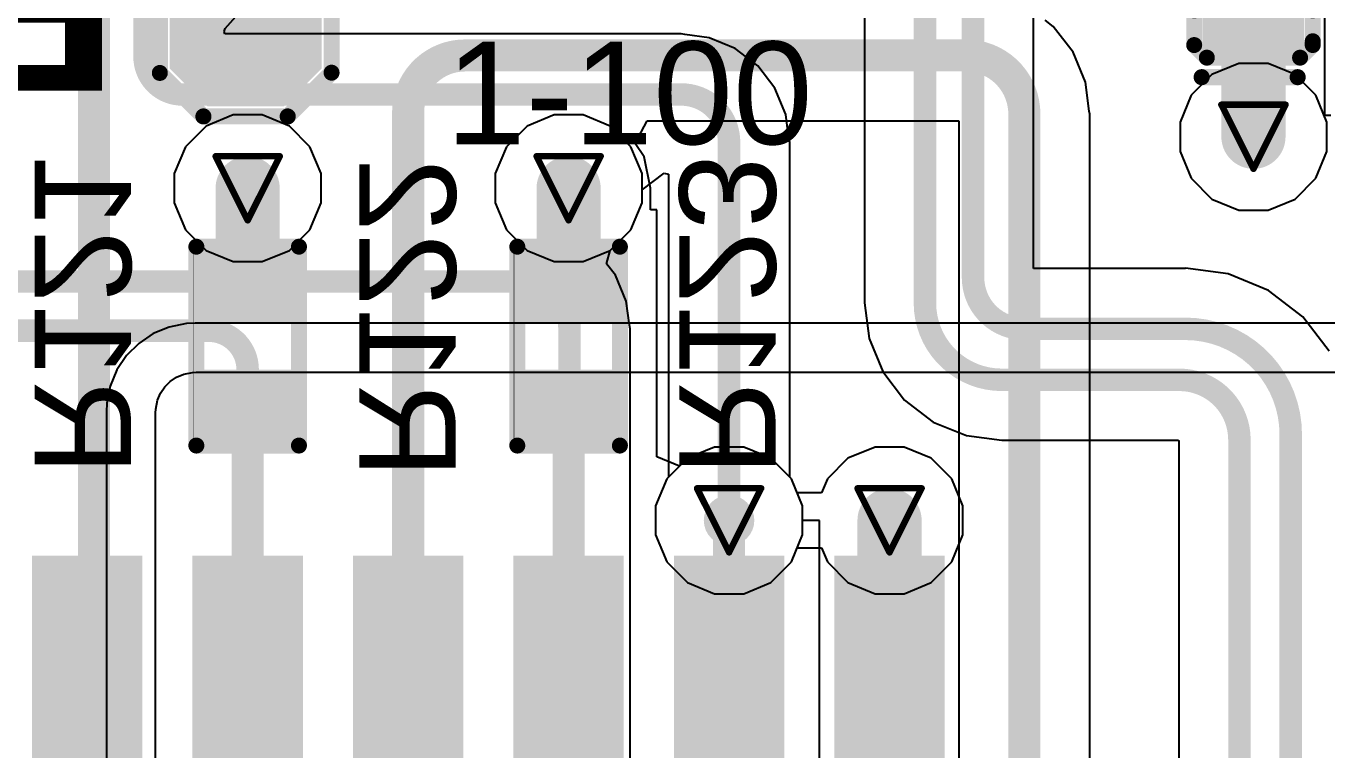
# Model space of a CAD drawing. Header units: inches. Extents: x -5 to 234, y -4 to 104.
# Drawn here: x 65.96 to 76.26, y 24.68 to 30.41 of the extents above; entities that cross this region are included whole.
import ezdxf

# ---------------------------------------------------------------- set-up
doc = ezdxf.new("R2010")
doc.units = ezdxf.units.IN
for name, color, linetype in [('Bottom Layer', 5, 'Continuous'), ('Bottom Overlay', 54, 'Continuous'), ('Bottom Paste', 16, 'Continuous'), ('Bottom Solder', 6, 'Continuous'), ('Drill Drawing', 1, 'Continuous'), ('GND', 16, 'Continuous'), ('POWER', 76, 'Continuous'), ('Top Layer', 1, 'Continuous'), ('Top Overlay', 2, 'Continuous'), ('Via Holes', 16, 'Continuous')]:
    doc.layers.add(name, color=color, linetype=linetype)
doc.styles.add('Arial', font='', dxfattribs={"height": 0.2})
doc.styles.add('Arial Black_Bold', font='', dxfattribs={"height": 0.2})
doc.styles.get('Arial').set_extended_font_data('Arial')
doc.styles.get('Arial Black_Bold').set_extended_font_data('Arial Black', bold=True)

# ---------------------------------------------------------------- blocks, each defined once
blk = doc.blocks.new('DFN1006_2L__B__D____________B_7')
at = {"layer": 'Bottom Layer'}
for points in [[(-0.525, 0.35), (-0.125, 0.35), (-0.125, -0.35), (-0.525, -0.35)], [(0.125, 0.35), (0.525, 0.35), (0.525, -0.35), (0.125, -0.35)]]:
    blk.add_hatch(color=5, dxfattribs=at).paths.add_polyline_path(points)
at = {"layer": 'Bottom Paste'}
for points in [[(-0.525, 0.35), (-0.125, 0.35), (-0.125, -0.35), (-0.525, -0.35)], [(0.125, 0.35), (0.525, 0.35), (0.525, -0.35), (0.125, -0.35)]]:
    blk.add_hatch(color=16, dxfattribs=at).paths.add_polyline_path(points)
at = {"layer": 'Bottom Solder'}
for points in [[(-0.576, 0.401), (-0.074, 0.401), (-0.074, -0.401), (-0.576, -0.401)], [(0.074, 0.401), (0.576, 0.401), (0.576, -0.401), (0.074, -0.401)]]:
    blk.add_hatch(color=6, dxfattribs=at).paths.add_polyline_path(points)
at = {"layer": 'Bottom Overlay', "const_width": 0.127}
for points in [[(-0.528, 0.469), (-0.628, 0.369)], [(-0.528, 0.469), (-0.254, 0.469)], [(0.254, 0.469), (0.528, 0.469)], [(0.528, 0.469), (0.628, 0.369)], [(-0.783, 0.41), (-0.783, -0.35)], [(-0.628, 0.369), (-0.628, -0.369)], [(0.628, 0.369), (0.628, -0.369)], [(0.783, 0.41), (0.783, -0.35)], [(-0.628, -0.369), (-0.528, -0.469)], [(0.628, -0.369), (0.528, -0.469)], [(-0.528, -0.469), (-0.498, -0.469)], [(-0.498, -0.469), (-0.254, -0.469)], [(0.254, -0.469), (0.498, -0.469)], [(0.498, -0.469), (0.528, -0.469)]]:
    blk.add_lwpolyline(points, dxfattribs=at)
at = {"layer": 'Bottom Overlay', "const_width": 0.0635}
for points in [[(-0.56, 0.469, 1), (-0.497, 0.469, 1)], [(-0.56, 0.469, 1), (-0.497, 0.469, 1)], [(-0.286, 0.469, 1), (-0.222, 0.469, 1)], [(0.222, 0.469, 1), (0.286, 0.469, 1)], [(0.497, 0.469, 1), (0.56, 0.469, 1)], [(0.497, 0.469, 1), (0.56, 0.469, 1)], [(-0.815, 0.41, 1), (-0.751, 0.41, 1)], [(-0.66, 0.369, 1), (-0.597, 0.369, 1)], [(-0.66, 0.369, 1), (-0.597, 0.369, 1)], [(0.597, 0.369, 1), (0.66, 0.369, 1)], [(0.597, 0.369, 1), (0.66, 0.369, 1)], [(0.751, 0.41, 1), (0.815, 0.41, 1)], [(-0.815, -0.35, 1), (-0.751, -0.35, 1)], [(-0.66, -0.369, 1), (-0.597, -0.369, 1)], [(-0.66, -0.369, 1), (-0.597, -0.369, 1)], [(0.597, -0.369, 1), (0.66, -0.369, 1)], [(0.597, -0.369, 1), (0.66, -0.369, 1)], [(0.751, -0.35, 1), (0.815, -0.35, 1)], [(-0.56, -0.469, 1), (-0.497, -0.469, 1)], [(-0.56, -0.469, 1), (-0.497, -0.469, 1)], [(-0.53, -0.469, 1), (-0.467, -0.469, 1)], [(-0.53, -0.469, 1), (-0.467, -0.469, 1)], [(-0.286, -0.469, 1), (-0.222, -0.469, 1)], [(0.222, -0.469, 1), (0.286, -0.469, 1)], [(0.467, -0.469, 1), (0.53, -0.469, 1)], [(0.467, -0.469, 1), (0.53, -0.469, 1)], [(0.497, -0.469, 1), (0.56, -0.469, 1)], [(0.497, -0.469, 1), (0.56, -0.469, 1)]]:
    blk.add_lwpolyline(points, format="xyb", close=True, dxfattribs=at)
blk = doc.blocks.new('SOIC_14_B_12')
at = {"layer": 'Bottom Layer'}
for points in [[(-1.89, 4.145), (-1.89, 3.475), (-3.51, 3.475), (-3.51, 4.145)], [(3.51, 4.145), (3.51, 3.475), (1.89, 3.475), (1.89, 4.145)], [(-1.89, 2.875), (-1.89, 2.205), (-3.51, 2.205), (-3.51, 2.875)], [(3.51, 2.875), (3.51, 2.205), (1.89, 2.205), (1.89, 2.875)], [(-1.89, 1.605), (-1.89, 0.935), (-3.51, 0.935), (-3.51, 1.605)], [(3.51, 1.605), (3.51, 0.935), (1.89, 0.935), (1.89, 1.605)], [(-1.89, 0.335), (-1.89, -0.335), (-3.51, -0.335), (-3.51, 0.335)], [(3.51, 0.335), (3.51, -0.335), (1.89, -0.335), (1.89, 0.335)], [(-1.89, -0.935), (-1.89, -1.605), (-3.51, -1.605), (-3.51, -0.935)], [(3.51, -0.935), (3.51, -1.605), (1.89, -1.605), (1.89, -0.935)], [(-1.89, -2.205), (-1.89, -2.875), (-3.51, -2.875), (-3.51, -2.205)], [(3.51, -2.205), (3.51, -2.875), (1.89, -2.875), (1.89, -2.205)], [(-1.89, -3.475), (-1.89, -4.145), (-3.51, -4.145), (-3.51, -3.475)], [(3.51, -3.475), (3.51, -4.145), (1.89, -4.145), (1.89, -3.475)]]:
    blk.add_hatch(color=5, dxfattribs=at).paths.add_polyline_path(points)
at = {"layer": 'Bottom Overlay'}
blk.add_hatch(color=54, dxfattribs=at).paths.add_polyline_path([(-1.787, -4.216), (-1.431, -4.216), (-1.431, -3.404), (-1.787, -3.404)])
at = {"layer": 'Bottom Paste'}
for points in [[(-1.89, 4.145), (-1.89, 3.475), (-3.51, 3.475), (-3.51, 4.145)], [(3.51, 4.145), (3.51, 3.475), (1.89, 3.475), (1.89, 4.145)], [(-1.89, 2.875), (-1.89, 2.205), (-3.51, 2.205), (-3.51, 2.875)], [(3.51, 2.875), (3.51, 2.205), (1.89, 2.205), (1.89, 2.875)], [(-1.89, 1.605), (-1.89, 0.935), (-3.51, 0.935), (-3.51, 1.605)], [(3.51, 1.605), (3.51, 0.935), (1.89, 0.935), (1.89, 1.605)], [(-1.89, 0.335), (-1.89, -0.335), (-3.51, -0.335), (-3.51, 0.335)], [(3.51, 0.335), (3.51, -0.335), (1.89, -0.335), (1.89, 0.335)], [(-1.89, -0.935), (-1.89, -1.605), (-3.51, -1.605), (-3.51, -0.935)], [(3.51, -0.935), (3.51, -1.605), (1.89, -1.605), (1.89, -0.935)], [(-1.89, -2.205), (-1.89, -2.875), (-3.51, -2.875), (-3.51, -2.205)], [(3.51, -2.205), (3.51, -2.875), (1.89, -2.875), (1.89, -2.205)], [(-1.89, -3.475), (-1.89, -4.145), (-3.51, -4.145), (-3.51, -3.475)], [(3.51, -3.475), (3.51, -4.145), (1.89, -4.145), (1.89, -3.475)]]:
    blk.add_hatch(color=16, dxfattribs=at).paths.add_polyline_path(points)
at = {"layer": 'Bottom Solder'}
for points in [[(-1.788, 4.247), (-1.788, 3.373), (-3.612, 3.373), (-3.612, 4.247)], [(3.612, 4.247), (3.612, 3.373), (1.788, 3.373), (1.788, 4.247)], [(-1.788, 2.977), (-1.788, 2.103), (-3.612, 2.103), (-3.612, 2.977)], [(3.612, 2.977), (3.612, 2.103), (1.788, 2.103), (1.788, 2.977)], [(-1.788, 1.707), (-1.788, 0.833), (-3.612, 0.833), (-3.612, 1.707)], [(3.612, 1.707), (3.612, 0.833), (1.788, 0.833), (1.788, 1.707)], [(-1.788, 0.437), (-1.788, -0.437), (-3.612, -0.437), (-3.612, 0.437)], [(3.612, 0.437), (3.612, -0.437), (1.788, -0.437), (1.788, 0.437)], [(-1.788, -0.833), (-1.788, -1.707), (-3.612, -1.707), (-3.612, -0.833)], [(3.612, -0.833), (3.612, -1.707), (1.788, -1.707), (1.788, -0.833)], [(-1.788, -2.103), (-1.788, -2.977), (-3.612, -2.977), (-3.612, -2.103)], [(3.612, -2.103), (3.612, -2.977), (1.788, -2.977), (1.788, -2.103)], [(-1.788, -3.373), (-1.788, -4.247), (-3.612, -4.247), (-3.612, -3.373)], [(3.612, -3.373), (3.612, -4.247), (1.788, -4.247), (1.788, -3.373)]]:
    blk.add_hatch(color=6, dxfattribs=at).paths.add_polyline_path(points)
at = {"layer": 'Bottom Overlay', "const_width": 0.127}
for points in [[(1.88, 4.369), (-1.803, 4.369)], [(-3.845, -3.962), (-3.845, -3.708)], [(-3.718, -3.835), (-3.845, -3.708)], [(-3.845, -3.962), (-3.718, -3.835)], [(1.88, -4.369), (-1.803, -4.369)]]:
    blk.add_lwpolyline(points, dxfattribs=at)
at = {"layer": 'Bottom Overlay', "const_width": 0.0635}
for points in [[(-1.835, 4.369, 1), (-1.772, 4.369, 1)], [(1.848, 4.369, 1), (1.911, 4.369, 1)], [(-3.877, -3.708, 1), (-3.813, -3.708, 1)], [(-3.877, -3.708, 1), (-3.813, -3.708, 1)], [(-3.75, -3.835, 1), (-3.686, -3.835, 1)], [(-3.75, -3.835, 1), (-3.686, -3.835, 1)], [(-3.877, -3.962, 1), (-3.813, -3.962, 1)], [(-3.877, -3.962, 1), (-3.813, -3.962, 1)], [(-1.835, -4.369, 1), (-1.772, -4.369, 1)], [(1.848, -4.369, 1), (1.911, -4.369, 1)]]:
    blk.add_lwpolyline(points, format="xyb", close=True, dxfattribs=at)
blk = doc.blocks.new('R___0402_B_27')
at = {"layer": 'Bottom Layer'}
for points in [[(-0.241, 0.318), (-0.241, -0.318), (-0.699, -0.318), (-0.699, 0.318)], [(0.699, 0.318), (0.699, -0.318), (0.241, -0.318), (0.241, 0.318)]]:
    blk.add_hatch(color=5, dxfattribs=at).paths.add_polyline_path(points)
at = {"layer": 'Bottom Paste'}
for points in [[(-0.241, 0.318), (-0.241, -0.318), (-0.699, -0.318), (-0.699, 0.318)], [(0.699, 0.318), (0.699, -0.318), (0.241, -0.318), (0.241, 0.318)]]:
    blk.add_hatch(color=16, dxfattribs=at).paths.add_polyline_path(points)
at = {"layer": 'Bottom Solder'}
for points in [[(-0.186, 0.373), (-0.186, -0.373), (-0.754, -0.373), (-0.754, 0.373)], [(0.754, 0.373), (0.754, -0.373), (0.186, -0.373), (0.186, 0.373)]]:
    blk.add_hatch(color=6, dxfattribs=at).paths.add_polyline_path(points)
at = {"layer": 'Bottom Overlay'}
for points, const_width in [([(-0.787, 0.406), (0.787, 0.406)], 0.127), ([(-0.787, 0.406), (-0.787, -0.406)], 0.127), ([(-0.813, 0.432), (0.813, 0.432)], 0.00323), ([(0.787, 0.406), (0.787, -0.406)], 0.127), ([(-0.787, -0.406), (0.787, -0.406)], 0.127)]:
    blk.add_lwpolyline(points, dxfattribs=dict(at, const_width=const_width))
for points, const_width in [([(-0.819, 0.406, 1), (-0.756, 0.406, 1)], 0.0635), ([(-0.819, 0.406, 1), (-0.756, 0.406, 1)], 0.0635), ([(-0.814, 0.432, 1), (-0.812, 0.432, 1)], 0.00161), ([(0.756, 0.406, 1), (0.819, 0.406, 1)], 0.0635), ([(0.756, 0.406, 1), (0.819, 0.406, 1)], 0.0635), ([(0.812, 0.432, 1), (0.814, 0.432, 1)], 0.00161), ([(-0.819, -0.406, 1), (-0.756, -0.406, 1)], 0.0635), ([(-0.819, -0.406, 1), (-0.756, -0.406, 1)], 0.0635), ([(0.756, -0.406, 1), (0.819, -0.406, 1)], 0.0635), ([(0.756, -0.406, 1), (0.819, -0.406, 1)], 0.0635)]:
    blk.add_lwpolyline(points, format="xyb", close=True, dxfattribs=dict(at, const_width=const_width))
blk = doc.blocks.new('R___0402_B_28')
at = {"layer": 'Bottom Layer'}
for points in [[(-0.241, 0.318), (-0.241, -0.318), (-0.699, -0.318), (-0.699, 0.318)], [(0.699, 0.318), (0.699, -0.318), (0.241, -0.318), (0.241, 0.318)]]:
    blk.add_hatch(color=5, dxfattribs=at).paths.add_polyline_path(points)
at = {"layer": 'Bottom Paste'}
for points in [[(-0.241, 0.318), (-0.241, -0.318), (-0.699, -0.318), (-0.699, 0.318)], [(0.699, 0.318), (0.699, -0.318), (0.241, -0.318), (0.241, 0.318)]]:
    blk.add_hatch(color=16, dxfattribs=at).paths.add_polyline_path(points)
at = {"layer": 'Bottom Solder'}
for points in [[(-0.186, 0.373), (-0.186, -0.373), (-0.754, -0.373), (-0.754, 0.373)], [(0.754, 0.373), (0.754, -0.373), (0.186, -0.373), (0.186, 0.373)]]:
    blk.add_hatch(color=6, dxfattribs=at).paths.add_polyline_path(points)
at = {"layer": 'Bottom Overlay'}
for points, const_width in [([(-0.787, 0.406), (0.787, 0.406)], 0.127), ([(-0.787, 0.406), (-0.787, -0.406)], 0.127), ([(-0.813, 0.432), (0.813, 0.432)], 0.00323), ([(0.787, 0.406), (0.787, -0.406)], 0.127), ([(-0.787, -0.406), (0.787, -0.406)], 0.127)]:
    blk.add_lwpolyline(points, dxfattribs=dict(at, const_width=const_width))
for points, const_width in [([(-0.819, 0.406, 1), (-0.756, 0.406, 1)], 0.0635), ([(-0.819, 0.406, 1), (-0.756, 0.406, 1)], 0.0635), ([(-0.814, 0.432, 1), (-0.812, 0.432, 1)], 0.00161), ([(0.756, 0.406, 1), (0.819, 0.406, 1)], 0.0635), ([(0.756, 0.406, 1), (0.819, 0.406, 1)], 0.0635), ([(0.812, 0.432, 1), (0.814, 0.432, 1)], 0.00161), ([(-0.819, -0.406, 1), (-0.756, -0.406, 1)], 0.0635), ([(-0.819, -0.406, 1), (-0.756, -0.406, 1)], 0.0635), ([(0.756, -0.406, 1), (0.819, -0.406, 1)], 0.0635), ([(0.756, -0.406, 1), (0.819, -0.406, 1)], 0.0635)]:
    blk.add_lwpolyline(points, format="xyb", close=True, dxfattribs=dict(at, const_width=const_width))
blk = doc.blocks.new('T____________0_5___B_73')
at = {"layer": 'Bottom Layer'}
blk.add_hatch(color=5, dxfattribs=at).paths.add_polyline_path([(0.25, 0.5), (-0.25, 0.5), (-0.5, 0.25), (-0.5, -0.25), (-0.25, -0.5), (0.25, -0.5), (0.5, -0.25), (0.5, 0.25)])
at = {"layer": 'Bottom Paste'}
blk.add_hatch(color=16, dxfattribs=at).paths.add_polyline_path([(0.25, 0.5), (-0.25, 0.5), (-0.5, 0.25), (-0.5, -0.25), (-0.25, -0.5), (0.25, -0.5), (0.5, -0.25), (0.5, 0.25)])
at = {"layer": 'Bottom Solder'}
blk.add_hatch(color=6, dxfattribs=at).paths.add_polyline_path([(0.301, 0.602), (-0.301, 0.602), (-0.602, 0.301), (-0.602, -0.301), (-0.301, -0.602), (0.301, -0.602), (0.602, -0.301), (0.602, 0.301)])
at = {"layer": 'Bottom Overlay', "const_width": 0.127}
for points in [[(-0.337, 0.679), (-0.682, 0.334)], [(-0.337, 0.679), (0.335, 0.679)], [(0.335, 0.679), (0.684, 0.33)], [(-0.682, 0.334), (-0.682, -0.333)], [(0.684, 0.33), (0.684, -0.332)], [(-0.682, -0.333), (-0.336, -0.68)], [(0.684, -0.332), (0.336, -0.68)], [(-0.336, -0.68), (0.336, -0.68)]]:
    blk.add_lwpolyline(points, dxfattribs=at)
at = {"layer": 'Bottom Overlay', "const_width": 0.0635}
for points in [[(-0.369, 0.679, 1), (-0.306, 0.679, 1)], [(-0.369, 0.679, 1), (-0.306, 0.679, 1)], [(0.303, 0.679, 1), (0.367, 0.679, 1)], [(0.303, 0.679, 1), (0.367, 0.679, 1)], [(-0.714, 0.334, 1), (-0.65, 0.334, 1)], [(-0.714, 0.334, 1), (-0.65, 0.334, 1)], [(0.652, 0.33, 1), (0.715, 0.33, 1)], [(0.652, 0.33, 1), (0.715, 0.33, 1)], [(-0.714, -0.333, 1), (-0.65, -0.333, 1)], [(-0.714, -0.333, 1), (-0.65, -0.333, 1)], [(0.652, -0.332, 1), (0.715, -0.332, 1)], [(0.652, -0.332, 1), (0.715, -0.332, 1)], [(-0.367, -0.68, 1), (-0.304, -0.68, 1)], [(-0.367, -0.68, 1), (-0.304, -0.68, 1)], [(0.305, -0.68, 1), (0.368, -0.68, 1)], [(0.305, -0.68, 1), (0.368, -0.68, 1)]]:
    blk.add_lwpolyline(points, format="xyb", close=True, dxfattribs=at)

msp = doc.modelspace()

# ---------------------------------------------------------------- hatches: boundary and pattern name
at = {"layer": 'Bottom Layer'}
h = msp.add_hatch(color=5, dxfattribs=at)
edge = h.paths.add_edge_path()
edge.add_arc((75.676, 29.535), 0.2, 0, 360)
h = msp.add_hatch(color=5, dxfattribs=at)
edge = h.paths.add_edge_path()
edge.add_arc((67.716, 29.127), 0.2, 0, 360)
h = msp.add_hatch(color=5, dxfattribs=at)
edge = h.paths.add_edge_path()
edge.add_arc((70.256, 29.127), 0.2, 0, 360)
h = msp.add_hatch(color=5, dxfattribs=at)
edge = h.paths.add_edge_path()
edge.add_arc((71.526, 26.497), 0.2, 0, 360)
h = msp.add_hatch(color=5, dxfattribs=at)
edge = h.paths.add_edge_path()
edge.add_arc((72.796, 26.497), 0.2, 0, 360)
at = {"layer": 'GND'}
h = msp.add_hatch(color=16, dxfattribs=at)
edge = h.paths.add_edge_path()
edge.add_arc((75.676, 29.535), 0.2, 0, 360)
h = msp.add_hatch(color=16, dxfattribs=at)
edge = h.paths.add_edge_path()
edge.add_arc((67.716, 29.127), 0.2, 0, 360)
h = msp.add_hatch(color=16, dxfattribs=at)
edge = h.paths.add_edge_path()
edge.add_arc((70.256, 29.127), 0.2, 0, 360)
h = msp.add_hatch(color=16, dxfattribs=at)
edge = h.paths.add_edge_path()
edge.add_arc((71.526, 26.497), 0.2, 0, 360)
h = msp.add_hatch(color=16, dxfattribs=at)
edge = h.paths.add_edge_path()
edge.add_arc((72.796, 26.497), 0.2, 0, 360)
at = {"layer": 'POWER'}
h = msp.add_hatch(color=76, dxfattribs=at)
edge = h.paths.add_edge_path()
edge.add_arc((75.676, 29.535), 0.2, 0, 360)
h = msp.add_hatch(color=76, dxfattribs=at)
edge = h.paths.add_edge_path()
edge.add_arc((67.716, 29.127), 0.2, 0, 360)
h = msp.add_hatch(color=76, dxfattribs=at)
edge = h.paths.add_edge_path()
edge.add_arc((70.256, 29.127), 0.2, 0, 360)
h = msp.add_hatch(color=76, dxfattribs=at)
edge = h.paths.add_edge_path()
edge.add_arc((71.526, 26.497), 0.2, 0, 360)
h = msp.add_hatch(color=76, dxfattribs=at)
edge = h.paths.add_edge_path()
edge.add_arc((72.796, 26.497), 0.2, 0, 360)
at = {"layer": 'Top Layer'}
h = msp.add_hatch(color=1, dxfattribs=at)
edge = h.paths.add_edge_path()
edge.add_arc((75.676, 29.535), 0.2, 0, 360)
h = msp.add_hatch(color=1, dxfattribs=at)
edge = h.paths.add_edge_path()
edge.add_arc((67.716, 29.127), 0.2, 0, 360)
h = msp.add_hatch(color=1, dxfattribs=at)
edge = h.paths.add_edge_path()
edge.add_arc((70.256, 29.127), 0.2, 0, 360)
h = msp.add_hatch(color=1, dxfattribs=at)
edge = h.paths.add_edge_path()
edge.add_arc((71.526, 26.497), 0.2, 0, 360)
h = msp.add_hatch(color=1, dxfattribs=at)
edge = h.paths.add_edge_path()
edge.add_arc((72.796, 26.497), 0.2, 0, 360)
at = {"layer": 'Via Holes'}
h = msp.add_hatch(color=7, dxfattribs=at)
edge = h.paths.add_edge_path()
edge.add_arc((75.676, 29.535), 0.1, 0, 360)
h = msp.add_hatch(color=7, dxfattribs=at)
edge = h.paths.add_edge_path()
edge.add_arc((67.716, 29.127), 0.1, 0, 360)
h = msp.add_hatch(color=7, dxfattribs=at)
edge = h.paths.add_edge_path()
edge.add_arc((70.256, 29.127), 0.1, 0, 360)
h = msp.add_hatch(color=7, dxfattribs=at)
edge = h.paths.add_edge_path()
edge.add_arc((71.526, 26.497), 0.1, 0, 360)
h = msp.add_hatch(color=7, dxfattribs=at)
edge = h.paths.add_edge_path()
edge.add_arc((72.796, 26.497), 0.1, 0, 360)

# ---------------------------------------------------------------- linework, layer by layer
at = {"layer": 'Bottom Layer'}
for p, q in [((76.238, 30.534), (76.238, 29.706)), ((74.092, 30.408), (74.027, 30.458)), ((74.248, 30.205), (74.092, 30.408)), ((74.346, 29.968), (74.248, 30.205)), ((74.377, 29.738), (74.346, 29.968)), ((70.782, 29.483), (70.877, 29.661)), ((70.877, 29.661), (73.345, 29.661)), ((73.345, 29.661), (73.345, 24.068)), ((74.381, 29.714), (74.377, 29.738)), ((74.381, 24.068), (74.381, 29.714)), ((76.238, 29.706), (76.289, 29.706)), ((70.855, 29.375), (70.782, 29.483)), ((70.904, 29.127), (70.855, 29.375)), ((70.904, 28.956), (70.904, 29.127)), ((70.955, 28.956), (70.904, 28.956)), ((70.955, 27.737), (70.955, 28.956)), ((70.955, 26.999), (70.955, 27.737)), ((71.133, 26.925), (70.955, 26.999)), ((71.197, 26.99), (71.133, 26.925)), ((71.411, 27.078), (71.197, 26.99)), ((71.642, 27.078), (71.411, 27.078)), ((71.856, 26.99), (71.642, 27.078)), ((72.019, 26.826), (71.856, 26.99)), ((72.107, 26.613), (72.019, 26.826)), ((72.107, 26.497), (72.107, 26.613)), ((72.242, 26.497), (72.107, 26.497)), ((72.242, 24.115), (72.242, 26.497))]:
    msp.add_line(p, q, dxfattribs=at)
for points, const_width in [([(66.5, 25.36), (66.5, 32.639)], 0.254), ([(67.7, 30.378), (67.7, 31.115)], 0.508), ([(75.676, 29.535), (75.676, 30.394)], 0.508), ([(69.436, 30.179), (73.399, 30.179)], 0.254), ([(68.986, 25.306), (68.986, 29.729)], 0.254), ([(73.863, 23.8), (73.863, 29.714)], 0.254), ([(67.716, 28.418), (67.716, 29.127)], 0.508), ([(70.256, 28.418), (70.256, 29.127)], 0.508), ([(67.716, 25.306), (67.716, 27.407)], 0.254), ([(70.256, 25.306), (70.256, 27.407)], 0.254), ([(72.796, 25.306), (72.796, 26.497)], 0.508), ([(71.526, 25.306), (71.526, 26.497)], 0.254), ([(67.716, 23.666), (67.716, 25.306)], 0.254), ([(70.256, 23.186), (70.256, 25.306)], 0.254)]:
    msp.add_lwpolyline(points, dxfattribs=dict(at, const_width=const_width))
for points, const_width in [([(67.573, 30.378, 1), (67.827, 30.378, 1)], 0.254), ([(75.549, 30.394, 1), (75.803, 30.394, 1)], 0.254), ([(69.373, 30.179, 1), (69.5, 30.179, 1)], 0.127), ([(69.373, 30.179, 1), (69.5, 30.179, 1)], 0.127), ([(73.335, 30.179, 1), (73.462, 30.179, 1)], 0.127), ([(73.335, 30.179, 1), (73.462, 30.179, 1)], 0.127), ([(68.923, 29.729, 1), (69.05, 29.729, 1)], 0.127), ([(68.923, 29.729, 1), (69.05, 29.729, 1)], 0.127), ([(73.8, 29.714, 1), (73.927, 29.714, 1)], 0.127), ([(73.8, 29.714, 1), (73.927, 29.714, 1)], 0.127), ([(75.549, 29.535, 1), (75.803, 29.535, 1)], 0.254), ([(67.589, 29.127, 1), (67.843, 29.127, 1)], 0.254), ([(70.129, 29.127, 1), (70.383, 29.127, 1)], 0.254), ([(67.589, 28.418, 1), (67.843, 28.418, 1)], 0.254), ([(70.129, 28.418, 1), (70.383, 28.418, 1)], 0.254), ([(67.653, 27.407, 1), (67.78, 27.407, 1)], 0.127), ([(70.193, 27.407, 1), (70.32, 27.407, 1)], 0.127), ([(72.669, 26.497, 1), (72.923, 26.497, 1)], 0.254), ([(71.463, 26.497, 1), (71.59, 26.497, 1)], 0.127), ([(72.669, 25.306, 1), (72.923, 25.306, 1)], 0.254), ([(66.383, 25.306, 1), (66.51, 25.306, 1)], 0.127), ([(66.436, 25.36, 1), (66.563, 25.36, 1)], 0.127), ([(66.436, 25.36, 1), (66.563, 25.36, 1)], 0.127), ([(67.653, 25.306, 1), (67.78, 25.306, 1)], 0.127), ([(67.653, 25.306, 1), (67.78, 25.306, 1)], 0.127), ([(68.923, 25.306, 1), (69.05, 25.306, 1)], 0.127), ([(70.193, 25.306, 1), (70.32, 25.306, 1)], 0.127), ([(70.193, 25.306, 1), (70.32, 25.306, 1)], 0.127), ([(71.463, 25.306, 1), (71.59, 25.306, 1)], 0.127)]:
    msp.add_lwpolyline(points, format="xyb", close=True, dxfattribs=dict(at, const_width=const_width))
at = {"layer": 'Bottom Layer', "const_width": 0.254}
for points in [[(68.986, 29.729, -0.414214), (69.436, 30.179)], [(73.399, 30.179, -0.414214), (73.863, 29.714)], [(66.5, 25.36, -0.414214), (66.446, 25.306)]]:
    msp.add_lwpolyline(points, format="xyb", dxfattribs=at)
at = {"layer": 'Drill Drawing', "const_width": 0.0508}
for points in [[(75.422, 29.789), (75.93, 29.789)], [(75.422, 29.789), (75.676, 29.281)], [(75.676, 29.281), (75.93, 29.789)], [(67.462, 29.381), (67.97, 29.381)], [(67.462, 29.381), (67.716, 28.873)], [(67.716, 28.873), (67.97, 29.381)], [(70.002, 29.381), (70.51, 29.381)], [(70.002, 29.381), (70.256, 28.873)], [(70.256, 28.873), (70.51, 29.381)], [(71.272, 26.751), (71.78, 26.751)], [(71.272, 26.751), (71.526, 26.243)], [(71.526, 26.243), (71.78, 26.751)], [(72.542, 26.751), (73.05, 26.751)], [(72.542, 26.751), (72.796, 26.243)], [(72.796, 26.243), (73.05, 26.751)]]:
    msp.add_lwpolyline(points, dxfattribs=at)
at = {"layer": 'Drill Drawing', "const_width": 0.0254}
for points in [[(75.409, 29.789, 1), (75.435, 29.789, 1)], [(75.409, 29.789, 1), (75.435, 29.789, 1)], [(75.917, 29.789, 1), (75.943, 29.789, 1)], [(75.917, 29.789, 1), (75.943, 29.789, 1)], [(67.45, 29.381, 1), (67.475, 29.381, 1)], [(67.45, 29.381, 1), (67.475, 29.381, 1)], [(67.958, 29.381, 1), (67.983, 29.381, 1)], [(67.958, 29.381, 1), (67.983, 29.381, 1)], [(69.99, 29.381, 1), (70.015, 29.381, 1)], [(69.99, 29.381, 1), (70.015, 29.381, 1)], [(70.498, 29.381, 1), (70.523, 29.381, 1)], [(70.498, 29.381, 1), (70.523, 29.381, 1)], [(75.663, 29.281, 1), (75.689, 29.281, 1)], [(75.663, 29.281, 1), (75.689, 29.281, 1)], [(67.704, 28.873, 1), (67.729, 28.873, 1)], [(67.704, 28.873, 1), (67.729, 28.873, 1)], [(70.244, 28.873, 1), (70.269, 28.873, 1)], [(70.244, 28.873, 1), (70.269, 28.873, 1)], [(71.26, 26.751, 1), (71.285, 26.751, 1)], [(71.26, 26.751, 1), (71.285, 26.751, 1)], [(71.768, 26.751, 1), (71.793, 26.751, 1)], [(71.768, 26.751, 1), (71.793, 26.751, 1)], [(72.53, 26.751, 1), (72.555, 26.751, 1)], [(72.53, 26.751, 1), (72.555, 26.751, 1)], [(73.038, 26.751, 1), (73.063, 26.751, 1)], [(73.038, 26.751, 1), (73.063, 26.751, 1)], [(71.514, 26.243, 1), (71.539, 26.243, 1)], [(71.514, 26.243, 1), (71.539, 26.243, 1)], [(72.784, 26.243, 1), (72.809, 26.243, 1)], [(72.784, 26.243, 1), (72.809, 26.243, 1)]]:
    msp.add_lwpolyline(points, format="xyb", close=True, dxfattribs=at)
at = {"layer": 'GND'}
for p, q in [((67.601, 29.708), (67.387, 29.62)), ((67.832, 29.708), (67.601, 29.708)), ((68.046, 29.62), (67.832, 29.708)), ((70.141, 29.708), (69.927, 29.62)), ((70.372, 29.708), (70.141, 29.708)), ((70.586, 29.62), (70.372, 29.708)), ((67.387, 29.62), (67.224, 29.456)), ((68.209, 29.456), (68.046, 29.62)), ((69.927, 29.62), (69.764, 29.456)), ((70.749, 29.456), (70.586, 29.62)), ((67.224, 29.456), (67.135, 29.243)), ((68.297, 29.243), (68.209, 29.456)), ((69.764, 29.456), (69.675, 29.243)), ((70.837, 29.243), (70.749, 29.456)), ((67.135, 29.243), (67.135, 29.012)), ((68.297, 29.012), (68.297, 29.243)), ((69.675, 29.243), (69.675, 29.012)), ((70.837, 29.012), (70.837, 29.243)), ((67.135, 29.012), (67.224, 28.798)), ((68.209, 28.798), (68.297, 29.012)), ((69.675, 29.012), (69.764, 28.798)), ((70.749, 28.798), (70.837, 29.012)), ((67.224, 28.798), (67.387, 28.635)), ((68.046, 28.635), (68.209, 28.798)), ((69.764, 28.798), (69.927, 28.635)), ((70.586, 28.635), (70.749, 28.798)), ((67.387, 28.635), (67.601, 28.546)), ((67.832, 28.546), (68.046, 28.635)), ((69.927, 28.635), (70.141, 28.546)), ((70.372, 28.546), (70.586, 28.635)), ((67.601, 28.546), (67.832, 28.546)), ((70.141, 28.546), (70.372, 28.546)), ((71.197, 26.99), (71.034, 26.826)), ((71.411, 27.078), (71.197, 26.99)), ((71.642, 27.078), (71.411, 27.078)), ((71.856, 26.99), (71.642, 27.078)), ((72.019, 26.826), (71.856, 26.99)), ((71.034, 26.826), (70.945, 26.613)), ((72.107, 26.613), (72.019, 26.826)), ((70.945, 26.613), (70.945, 26.382)), ((72.107, 26.382), (72.107, 26.613)), ((70.945, 26.382), (71.034, 26.168)), ((72.019, 26.168), (72.107, 26.382)), ((71.034, 26.168), (71.197, 26.005)), ((71.856, 26.005), (72.019, 26.168)), ((71.197, 26.005), (71.411, 25.916)), ((71.642, 25.916), (71.856, 26.005)), ((71.411, 25.916), (71.642, 25.916))]:
    msp.add_line(p, q, dxfattribs=at)
at = {"layer": 'POWER'}
for p, q in [((75.56, 30.116), (75.347, 30.027)), ((75.792, 30.116), (75.56, 30.116)), ((76.005, 30.027), (75.792, 30.116)), ((75.347, 30.027), (75.183, 29.864)), ((76.169, 29.864), (76.005, 30.027)), ((75.183, 29.864), (75.095, 29.65)), ((76.257, 29.65), (76.169, 29.864)), ((75.095, 29.65), (75.095, 29.419)), ((76.257, 29.419), (76.257, 29.65)), ((75.095, 29.419), (75.183, 29.206)), ((76.169, 29.206), (76.257, 29.419)), ((75.183, 29.206), (75.347, 29.042)), ((76.005, 29.042), (76.169, 29.206)), ((75.347, 29.042), (75.56, 28.954)), ((75.792, 28.954), (76.005, 29.042)), ((75.56, 28.954), (75.792, 28.954)), ((67.096, 28.028), (66.969, 27.976)), ((67.231, 28.055), (67.096, 28.028)), ((67.3, 28.058), (67.231, 28.055)), ((69.46, 28.058), (67.3, 28.058)), ((81.119, 28.058), (69.46, 28.058)), ((66.969, 27.976), (66.855, 27.899)), ((66.758, 27.802), (66.682, 27.688)), ((66.855, 27.899), (66.758, 27.802)), ((66.682, 27.688), (66.629, 27.561)), ((67.06, 27.554), (67.103, 27.598)), ((67.103, 27.598), (67.153, 27.631)), ((67.153, 27.631), (67.21, 27.655)), ((67.21, 27.655), (67.279, 27.668)), ((67.279, 27.668), (67.309, 27.67)), ((67.309, 27.67), (69.46, 27.67)), ((69.46, 27.67), (81.119, 27.67)), ((66.629, 27.561), (66.602, 27.426)), ((67.003, 27.448), (67.026, 27.504)), ((67.026, 27.504), (67.06, 27.554)), ((66.602, 27.426), (66.599, 27.357)), ((66.989, 27.378), (67.003, 27.448)), ((66.599, 27.357), (66.599, 26.797)), ((66.987, 27.348), (66.989, 27.378)), ((66.987, 26.797), (66.987, 27.348)), ((71.197, 26.99), (71.034, 26.826)), ((71.411, 27.078), (71.197, 26.99)), ((71.642, 27.078), (71.411, 27.078)), ((71.856, 26.99), (71.642, 27.078)), ((72.019, 26.826), (71.856, 26.99)), ((72.467, 26.99), (72.304, 26.826)), ((72.681, 27.078), (72.467, 26.99)), ((72.912, 27.078), (72.681, 27.078)), ((73.126, 26.99), (72.912, 27.078)), ((73.289, 26.826), (73.126, 26.99)), ((66.599, 26.797), (66.599, 20.521)), ((66.987, 21.32), (66.987, 26.797)), ((71.034, 26.826), (70.945, 26.613)), ((72.065, 26.715), (72.019, 26.826)), ((72.304, 26.826), (72.258, 26.715)), ((73.377, 26.613), (73.289, 26.826)), ((72.258, 26.715), (72.065, 26.715)), ((70.945, 26.613), (70.945, 26.382)), ((73.377, 26.382), (73.377, 26.613)), ((70.945, 26.382), (71.034, 26.168)), ((73.289, 26.168), (73.377, 26.382)), ((72.019, 26.168), (72.065, 26.28)), ((72.065, 26.28), (72.258, 26.28)), ((72.258, 26.28), (72.304, 26.168)), ((71.034, 26.168), (71.197, 26.005)), ((71.856, 26.005), (72.019, 26.168)), ((72.304, 26.168), (72.467, 26.005)), ((73.126, 26.005), (73.289, 26.168)), ((71.197, 26.005), (71.411, 25.916)), ((71.642, 25.916), (71.856, 26.005)), ((72.467, 26.005), (72.681, 25.916)), ((72.912, 25.916), (73.126, 26.005)), ((71.411, 25.916), (71.642, 25.916)), ((72.681, 25.916), (72.912, 25.916))]:
    msp.add_line(p, q, dxfattribs=at)
at = {"layer": 'Top Layer'}
for p, q in [((73.936, 28.493), (73.936, 33.245)), ((72.597, 32.999), (72.597, 28.219)), ((67.537, 30.393), (67.665, 30.534)), ((67.529, 30.37), (67.537, 30.393)), ((67.535, 30.35), (67.529, 30.37)), ((71.147, 30.35), (67.535, 30.35)), ((71.175, 30.344), (71.147, 30.35)), ((71.368, 30.318), (71.175, 30.344)), ((71.575, 30.233), (71.368, 30.318)), ((71.753, 30.097), (71.575, 30.233)), ((71.889, 29.919), (71.753, 30.097)), ((71.974, 29.712), (71.889, 29.919)), ((72, 29.519), (71.974, 29.712)), ((72.006, 29.491), (72, 29.519)), ((72.006, 26.84), (72.006, 29.491)), ((70.837, 29.116), (71.013, 29.248)), ((71.013, 29.248), (71.047, 29.238)), ((71.047, 29.238), (71.047, 26.84)), ((70.837, 29.012), (70.837, 29.116)), ((70.749, 28.798), (70.837, 29.012)), ((70.586, 28.635), (70.749, 28.798)), ((70.557, 28.53), (70.586, 28.635)), ((70.626, 28.44), (70.557, 28.53)), ((70.711, 28.234), (70.626, 28.44)), ((75.137, 28.493), (73.936, 28.493)), ((75.477, 28.45), (75.137, 28.495)), ((75.137, 28.495), (75.137, 28.493)), ((75.795, 28.318), (75.477, 28.45)), ((76.067, 28.109), (75.795, 28.318)), ((70.737, 28.042), (70.711, 28.234)), ((72.597, 28.219), (72.597, 28.219)), ((72.597, 28.219), (72.634, 27.938)), ((76.276, 27.837), (76.067, 28.109)), ((70.742, 28.014), (70.737, 28.042)), ((70.742, 21.447), (70.742, 28.014)), ((72.634, 27.938), (72.742, 27.675)), ((72.742, 27.675), (72.915, 27.449)), ((72.915, 27.449), (73.141, 27.276)), ((73.141, 27.276), (73.404, 27.168)), ((73.404, 27.168), (73.685, 27.131)), ((73.685, 27.131), (73.685, 27.131)), ((73.685, 27.131), (75.084, 27.131)), ((75.084, 27.131), (75.084, 27.129)), ((75.084, 27.129), (75.086, 27.128)), ((75.086, 27.128), (75.086, 16.018)), ((71.034, 26.826), (70.945, 26.613)), ((71.047, 26.84), (71.034, 26.826)), ((72.019, 26.826), (72.006, 26.84)), ((72.107, 26.613), (72.019, 26.826)), ((70.945, 26.613), (70.945, 26.382)), ((72.107, 26.382), (72.107, 26.613)), ((70.945, 26.382), (71.034, 26.168)), ((72.019, 26.168), (72.107, 26.382)), ((71.034, 26.168), (71.197, 26.005)), ((71.856, 26.005), (72.019, 26.168)), ((71.197, 26.005), (71.411, 25.916)), ((71.642, 25.916), (71.856, 26.005)), ((71.411, 25.916), (71.642, 25.916))]:
    msp.add_line(p, q, dxfattribs=at)
at = {"layer": 'Top Layer', "const_width": 0.178}
for points in [[(73.457, 28.42), (73.457, 33.245)], [(73.076, 28.219), (73.076, 33.016)], [(66.9, 30.17), (66.9, 31.92)], [(67.2, 29.87), (71.147, 29.87)], [(71.526, 26.497), (71.526, 29.491)], [(63.409, 28.389), (69.888, 28.389)], [(63.099, 27.999), (67.409, 27.999)], [(70.263, 21.104), (70.263, 28.014)], [(73.863, 28.014), (75.137, 28.014)], [(67.716, 21.097), (67.716, 27.691)], [(73.685, 27.61), (75.09, 27.61)], [(75.565, 16.018), (75.565, 27.135)], [(75.971, 15.917), (75.971, 27.179)]]:
    msp.add_lwpolyline(points, dxfattribs=at)
at = {"layer": 'Top Layer', "const_width": 0.0889}
for points in [[(66.855, 30.17, 1), (66.944, 30.17, 1)], [(66.855, 30.17, 1), (66.944, 30.17, 1)], [(67.155, 29.87, 1), (67.244, 29.87, 1)], [(67.155, 29.87, 1), (67.244, 29.87, 1)], [(71.102, 29.87, 1), (71.191, 29.87, 1)], [(71.102, 29.87, 1), (71.191, 29.87, 1)], [(71.482, 29.491, 1), (71.571, 29.491, 1)], [(71.482, 29.491, 1), (71.571, 29.491, 1)], [(69.843, 28.389, 1), (69.932, 28.389, 1)], [(69.843, 28.389, 1), (69.932, 28.389, 1)], [(73.412, 28.42, 1), (73.501, 28.42, 1)], [(73.412, 28.42, 1), (73.501, 28.42, 1)], [(73.031, 28.219, 1), (73.12, 28.219, 1)], [(73.031, 28.219, 1), (73.12, 28.219, 1)], [(67.365, 27.999, 1), (67.453, 27.999, 1)], [(67.365, 27.999, 1), (67.453, 27.999, 1)], [(70.219, 28.014, 1), (70.308, 28.014, 1)], [(70.219, 28.014, 1), (70.308, 28.014, 1)], [(73.819, 28.014, 1), (73.908, 28.014, 1)], [(73.819, 28.014, 1), (73.908, 28.014, 1)], [(75.092, 28.014, 1), (75.181, 28.014, 1)], [(75.092, 28.014, 1), (75.181, 28.014, 1)], [(67.672, 27.691, 1), (67.761, 27.691, 1)], [(67.672, 27.691, 1), (67.761, 27.691, 1)], [(73.641, 27.61, 1), (73.73, 27.61, 1)], [(73.641, 27.61, 1), (73.73, 27.61, 1)], [(75.046, 27.61, 1), (75.135, 27.61, 1)], [(75.046, 27.61, 1), (75.135, 27.61, 1)], [(75.521, 27.135, 1), (75.609, 27.135, 1)], [(75.521, 27.135, 1), (75.609, 27.135, 1)], [(75.927, 27.179, 1), (76.016, 27.179, 1)], [(75.927, 27.179, 1), (76.016, 27.179, 1)], [(71.482, 26.497, 1), (71.571, 26.497, 1)]]:
    msp.add_lwpolyline(points, format="xyb", close=True, dxfattribs=at)
at = {"layer": 'Top Layer', "const_width": 0.178}
for points in [[(67.2, 29.87, -0.414214), (66.9, 30.17)], [(71.147, 29.87, -0.414214), (71.526, 29.491)], [(69.888, 28.389, -0.414214), (70.263, 28.014)], [(73.863, 28.014, -0.414214), (73.457, 28.42)], [(73.685, 27.61, -0.414214), (73.076, 28.219)], [(67.409, 27.999, -0.414214), (67.716, 27.691)], [(75.137, 28.014, -0.414214), (75.971, 27.179)], [(75.09, 27.61, -0.414214), (75.565, 27.135)]]:
    msp.add_lwpolyline(points, format="xyb", dxfattribs=at)

# ---------------------------------------------------------------- block references
for name, p, rotation in [('DFN1006_2L__B__D____________B_7', (75.676, 30.79), 90), ('T____________0_5___B_73', (67.7, 30.378), 90), ('R___0402_B_28', (67.716, 27.877), 90), ('R___0402_B_27', (70.256, 27.877), 90), ('SOIC_14_B_12', (68.986, 22.606), 270)]:
    msp.add_blockref(name, p, dxfattribs=dict(rotation=rotation))

# ---------------------------------------------------------------- texts
at = {"layer": 'Bottom Overlay', "style": 'Arial Black_Bold', "text_generation_flag": 2}
msp.add_text('EEP-nWP', height=1.27, dxfattribs=at).set_placement((66.7, 29.899))
at = {"layer": 'Bottom Overlay', "style": 'Arial', "text_generation_flag": 2}
for s, p in [('R121', (66.031, 26.854)), ('R123', (71.132, 26.849)), ('R122', (68.6, 26.827))]:
    msp.add_text(s, height=0.762, rotation=270, dxfattribs=at).set_placement(p)
at = {"layer": 'Top Overlay', "style": 'Arial'}
msp.add_text('1-100', height=0.8128, dxfattribs=at).set_placement((69.284, 29.476))

doc.saveas('drawing.dxf')
